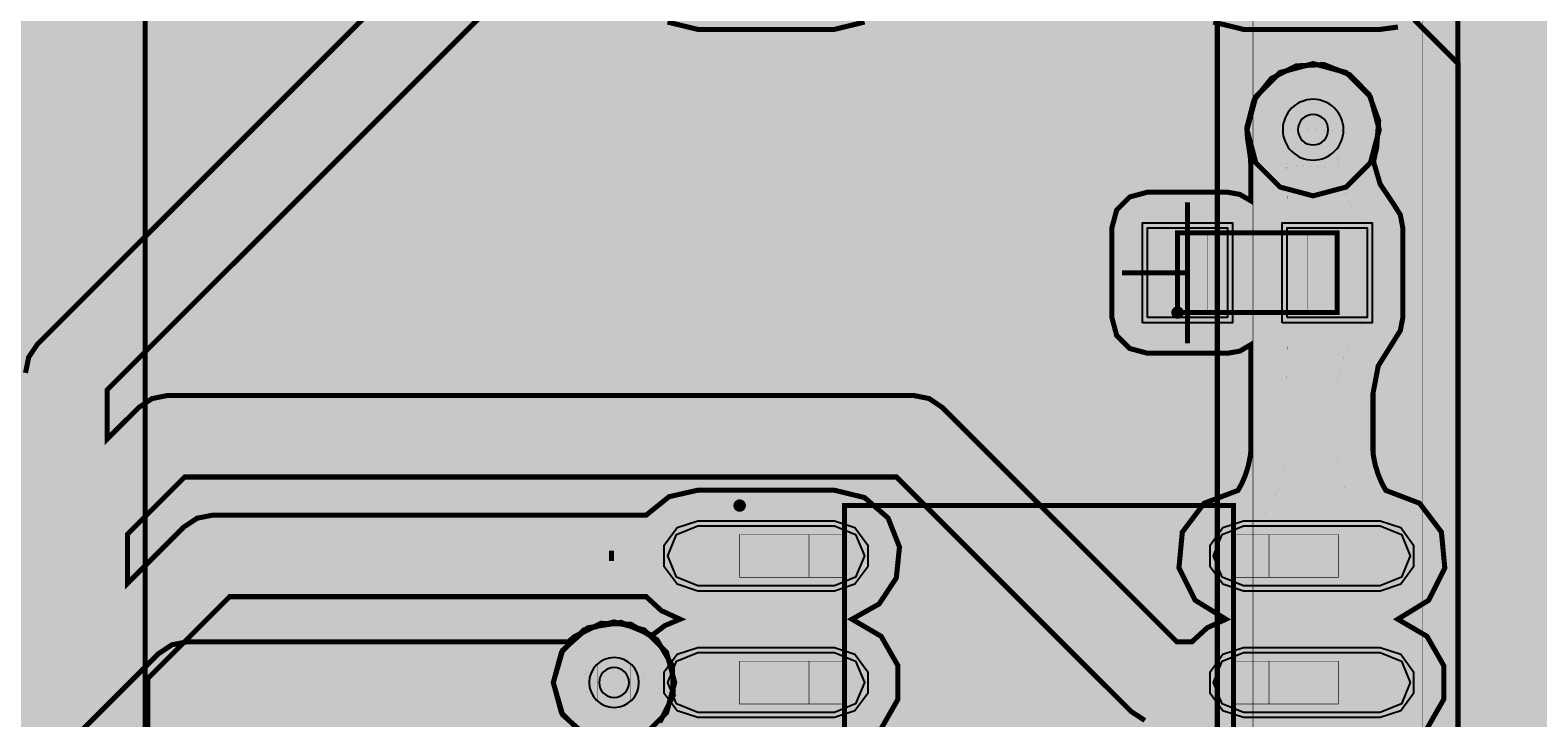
# Model space of a CAD drawing. Header units: millimetres. Extents: x 0 to 100, y -100 to 0.
# Drawn here: x 7.89 to 23, y -38.25 to -31.35 of the extents above; entities that cross this region are included whole.
import ezdxf

# ---------------------------------------------------------------- set-up
doc = ezdxf.new("R2010")
doc.units = ezdxf.units.MM
doc.header["$MEASUREMENT"] = 0
for name, color, linetype, true_color in [('Bottom-Layer', 7, 'Continuous', 0x0000ff), ('Component-Marking-Layer', 7, 'Continuous', 0x66ffcc), ('Component-Shape-Layer', 7, 'Continuous', 0x00cccc), ('Document-Layer', 7, 'Continuous', 0xffffff), ('Hole-Layer', 7, 'Continuous', 0x222222), ('Inner1', 7, 'Continuous', 0x999966), ('Inner2', 7, 'Continuous', 0x008000), ('Multi-Layer', 7, 'Continuous', 0xc0c0c0), ('Pin-Floating-Layer', 7, 'Continuous', 0xff99ff), ('Pin-Soldering-Layer', 7, 'Continuous', 0xcc9999), ('Top-Layer', 7, 'Continuous', 0xff0000), ('Top-Paste-Mask-Layer', 7, 'Continuous', 0x808080), ('Top-Silkscreen-Layer', 7, 'Continuous', 0xffcc00), ('Top-Solder-Mask-Layer', 7, 'Continuous', 0x800080)]:
    doc.layers.add(name, color=color, linetype=linetype, true_color=true_color)

msp = doc.modelspace()

# ---------------------------------------------------------------- hatches: boundary and pattern name
at = {"layer": 'Bottom-Layer'}
for points in [[(99.642, -0.358), (99.642, -99.642), (0.358, -99.642), (0.358, -0.358)], [(20.089, -32.348), (20.178, -32.68), (20.42, -32.923), (20.752, -33.011), (21.083, -32.923), (21.326, -32.68), (21.415, -32.348), (21.326, -32.017), (21.083, -31.774), (20.752, -31.685), (20.42, -31.774), (20.178, -32.017)], [(7.075, -50.822), (6.826, -51.097), (6.736, -51.457), (6.826, -51.817), (7.075, -52.092), (6.826, -52.367), (6.736, -52.727), (6.826, -53.087), (7.075, -53.362), (6.826, -53.637), (6.736, -53.997), (6.826, -54.357), (7.075, -54.632), (6.826, -54.907), (6.736, -55.267), (6.826, -55.627), (7.075, -55.902), (6.826, -56.177), (6.736, -56.537), (6.826, -56.897), (7.075, -57.172), (6.833, -57.435), (6.737, -57.78), (6.809, -58.131), (7.032, -58.411), (7.053, -58.427), (7.075, -58.442), (6.826, -58.717), (6.736, -59.077), (6.826, -59.437), (7.075, -59.712), (6.826, -59.987), (6.736, -60.347), (6.826, -60.707), (7.075, -60.982), (6.864, -61.194), (6.75, -61.471), (6.751, -61.77), (6.868, -62.046), (7.081, -62.256), (7.358, -62.368), (7.657, -62.365), (7.933, -62.247), (9.779, -62.247), (9.936, -62.216), (10.068, -62.128), (10.576, -61.62), (10.665, -61.487), (10.696, -61.33), (10.696, -45.329), (13.143, -42.882), (13.174, -43.182), (13.345, -43.43), (13.614, -43.566), (13.915, -43.556), (14.175, -43.402), (14.328, -43.142), (14.338, -42.841), (14.203, -42.572), (13.954, -42.401), (13.655, -42.37), (13.711, -42.314), (13.784, -42.309), (14.107, -42.19), (14.314, -41.916), (14.339, -41.573), (14.175, -41.272), (13.873, -41.107), (13.53, -41.133), (13.256, -41.339), (13.138, -41.662), (13.132, -41.735), (10.251, -44.616), (10.261, -44.394), (10.206, -44.178), (10.091, -43.987), (9.926, -43.837), (10.175, -43.562), (10.265, -43.202), (10.175, -42.842), (9.926, -42.567), (10.175, -42.292), (10.265, -41.932), (10.175, -41.572), (9.926, -41.297), (10.175, -41.022), (10.265, -40.662), (10.175, -40.302), (9.926, -40.027), (10.184, -39.734), (10.264, -39.353), (10.146, -38.981), (9.859, -38.716), (9.867, -38.709), (11.443, -38.709), (13.132, -40.398), (13.138, -40.472), (13.256, -40.794), (13.53, -41.001), (13.873, -41.026), (14.174, -40.862), (14.339, -40.56), (14.314, -40.218), (14.107, -39.943), (13.785, -39.825), (13.711, -39.82), (13.655, -39.763), (13.975, -39.725), (14.231, -39.527), (14.349, -39.227), (14.297, -38.908), (14.09, -38.661), (13.785, -38.555), (13.711, -38.55), (13.655, -38.493), (13.955, -38.463), (14.203, -38.291), (14.339, -38.022), (14.328, -37.721), (14.174, -37.461), (13.914, -37.308), (13.613, -37.298), (13.344, -37.434), (13.288, -37.483), (9.469, -37.483), (9.312, -37.514), (9.179, -37.603), (7.966, -38.816), (7.877, -38.949), (7.846, -39.105), (7.846, -44.425), (7.474, -44.343), (7.109, -44.45), (6.841, -44.72), (6.736, -45.086), (6.821, -45.458), (7.075, -45.742), (6.826, -46.017), (6.736, -46.377), (6.826, -46.737), (7.075, -47.012), (6.826, -47.287), (6.736, -47.647), (6.826, -48.007), (7.075, -48.282), (6.826, -48.557), (6.736, -48.917), (6.826, -49.277), (7.075, -49.552), (6.826, -49.827), (6.736, -50.187), (6.826, -50.547)]]:
    msp.add_hatch(color=256, dxfattribs=at).paths.add_polyline_path(points)
at = {"layer": 'Component-Marking-Layer'}
for points in [[(19.333, -34.182, 1), (19.453, -34.182, 1)], [(19.333, -34.182, 1), (19.453, -34.182, 1)], [(14.944, -36.117, 1), (15.064, -36.117, 1)], [(14.944, -36.117, 1), (15.064, -36.117, 1)]]:
    msp.add_hatch(color=256, dxfattribs=at).paths.add_polyline_path(points)
at = {"layer": 'Inner1'}
for points in [[(99.642, -0.358), (99.642, -99.642), (0.358, -99.642), (0.358, -0.358)], [(7.075, -50.822), (6.826, -51.097), (6.736, -51.457), (6.826, -51.817), (7.075, -52.092), (6.826, -52.367), (6.736, -52.727), (6.826, -53.087), (7.075, -53.362), (6.826, -53.637), (6.736, -53.997), (6.826, -54.357), (7.075, -54.632), (6.826, -54.907), (6.736, -55.267), (6.826, -55.627), (7.075, -55.902), (6.826, -56.177), (6.736, -56.537), (6.826, -56.897), (7.075, -57.172), (6.826, -57.447), (6.736, -57.807), (6.826, -58.167), (7.075, -58.442), (6.826, -58.717), (6.736, -59.077), (6.826, -59.437), (7.075, -59.712), (6.826, -59.987), (6.736, -60.347), (6.826, -60.707), (7.075, -60.982), (6.819, -61.27), (6.737, -61.647), (6.849, -62.017), (7.127, -62.284), (7.501, -62.381), (7.874, -62.284), (8.152, -62.017), (8.264, -61.647), (8.182, -61.27), (7.926, -60.982), (8.175, -60.707), (8.265, -60.347), (8.175, -59.987), (7.926, -59.712), (8.175, -59.437), (8.265, -59.077), (8.175, -58.717), (7.926, -58.442), (8.175, -58.167), (8.265, -57.807), (8.175, -57.447), (7.926, -57.172), (8.175, -56.897), (8.265, -56.537), (8.175, -56.177), (7.926, -55.902), (8.175, -55.627), (8.265, -55.267), (8.175, -54.907), (7.926, -54.632), (8.175, -54.357), (8.265, -53.997), (8.175, -53.637), (7.926, -53.362), (8.175, -53.087), (8.265, -52.727), (8.175, -52.367), (7.926, -52.092), (8.175, -51.817), (8.265, -51.457), (8.175, -51.097), (7.926, -50.822), (8.175, -50.547), (8.265, -50.187), (8.175, -49.827), (7.926, -49.552), (8.137, -49.34), (8.251, -49.064), (8.25, -48.765), (8.249, -48.754), (8.736, -48.267), (8.822, -48.635), (9.075, -48.917), (8.979, -48.993), (8.897, -49.083), (8.76, -49.363), (8.746, -49.674), (8.857, -49.964), (9.075, -50.187), (8.979, -50.263), (8.897, -50.353), (8.76, -50.633), (8.746, -50.944), (8.857, -51.234), (9.075, -51.457), (8.979, -51.533), (8.897, -51.623), (8.76, -51.903), (8.746, -52.214), (8.857, -52.504), (9.075, -52.727), (8.979, -52.803), (8.897, -52.893), (8.76, -53.173), (8.746, -53.484), (8.857, -53.774), (9.075, -53.997), (8.826, -54.272), (8.736, -54.632), (8.826, -54.992), (9.075, -55.267), (8.826, -55.542), (8.736, -55.902), (8.826, -56.262), (9.075, -56.537), (8.979, -56.613), (8.897, -56.703), (8.76, -56.983), (8.746, -57.294), (8.857, -57.584), (9.075, -57.807), (8.979, -57.883), (8.897, -57.973), (8.76, -58.253), (8.746, -58.564), (8.857, -58.854), (9.075, -59.077), (8.979, -59.153), (8.897, -59.243), (8.76, -59.523), (8.746, -59.834), (8.857, -60.124), (9.075, -60.347), (8.826, -60.622), (8.736, -60.983), (8.827, -61.343), (9.076, -61.618), (9.091, -61.63), (9.091, -69.656), (9.123, -69.813), (9.211, -69.945), (13.132, -73.866), (13.138, -73.94), (13.256, -74.262), (13.53, -74.469), (13.873, -74.494), (14.174, -74.33), (14.339, -74.028), (14.314, -73.686), (14.107, -73.412), (13.785, -73.293), (13.711, -73.288), (13.655, -73.231), (13.975, -73.193), (14.231, -72.995), (14.349, -72.695), (14.297, -72.376), (14.09, -72.129), (13.785, -72.023), (13.711, -72.018), (13.655, -71.961), (13.975, -71.923), (14.231, -71.725), (14.349, -71.425), (14.297, -71.106), (14.09, -70.859), (13.785, -70.753), (13.711, -70.748), (13.655, -70.691), (13.975, -70.653), (14.231, -70.455), (14.349, -70.155), (14.297, -69.836), (14.09, -69.589), (13.785, -69.483), (13.711, -69.478), (13.655, -69.421), (13.975, -69.383), (14.231, -69.185), (14.349, -68.885), (14.297, -68.566), (14.09, -68.319), (13.785, -68.213), (13.711, -68.208), (13.655, -68.151), (13.975, -68.113), (14.231, -67.915), (14.349, -67.615), (14.297, -67.296), (14.09, -67.049), (13.785, -66.943), (13.711, -66.938), (13.655, -66.881), (13.975, -66.843), (14.231, -66.645), (14.349, -66.345), (14.297, -66.026), (14.09, -65.779), (13.785, -65.673), (13.711, -65.668), (12.143, -64.1), (12.143, -61.095), (18.608, -67.559), (18.679, -67.835), (18.867, -68.048), (19.133, -68.152), (19.417, -68.124), (19.656, -67.969), (19.799, -67.723), (19.813, -67.438), (19.697, -67.178), (19.474, -66.999), (19.195, -66.942), (19.148, -66.943), (12.347, -60.141), (12.347, -58.252), (13.132, -59.037), (13.138, -59.111), (13.256, -59.433), (13.53, -59.64), (13.873, -59.665), (14.174, -59.501), (14.339, -59.199), (14.314, -58.857), (14.107, -58.583), (13.785, -58.464), (13.711, -58.459), (13.655, -58.402), (13.975, -58.364), (14.231, -58.166), (14.349, -57.866), (14.297, -57.547), (14.09, -57.3), (13.785, -57.194), (13.711, -57.189), (13.655, -57.132), (13.975, -57.094), (14.231, -56.896), (14.349, -56.596), (14.297, -56.277), (14.09, -56.03), (13.785, -55.924), (13.711, -55.919), (13.655, -55.862), (13.975, -55.824), (14.231, -55.626), (14.349, -55.326), (14.297, -55.007), (14.09, -54.76), (13.785, -54.654), (13.711, -54.649), (13.655, -54.592), (13.975, -54.554), (14.231, -54.356), (14.349, -54.056), (14.297, -53.737), (14.09, -53.49), (13.785, -53.384), (13.711, -53.379), (13.655, -53.322), (13.975, -53.284), (14.231, -53.086), (14.349, -52.786), (14.297, -52.467), (14.09, -52.22), (13.785, -52.114), (13.711, -52.109), (13.701, -52.098), (13.701, -52.057), (13.937, -52.028), (14.143, -51.91), (14.289, -51.722), (14.351, -51.492), (14.321, -51.256), (14.202, -51.05), (14.154, -50.994), (14.154, -47.452), (14.123, -47.296), (14.034, -47.163), (10.248, -43.377), (10.25, -43.35), (10.263, -43.257), (10.264, -43.163), (10.261, -43.122), (10.255, -43.081), (18.721, -51.546), (18.721, -52.264), (18.673, -52.32), (18.529, -52.632), (18.576, -52.972), (18.801, -53.232), (19.13, -53.329), (19.46, -53.232), (19.684, -52.972), (19.732, -52.632), (19.587, -52.32), (19.539, -52.264), (19.539, -51.614), (19.581, -51.363), (19.466, -51.135), (19.428, -51.097), (19.419, -51.088), (19.41, -51.079), (12.968, -44.637), (13.021, -44.647), (13.074, -44.651), (13.288, -44.651), (13.344, -44.699), (13.655, -44.843), (13.995, -44.796), (14.256, -44.571), (14.353, -44.242), (14.256, -43.912), (13.996, -43.688), (13.656, -43.64), (13.344, -43.784), (13.288, -43.833), (13.243, -43.833), (10.248, -40.837), (10.25, -40.81), (10.257, -40.774), (10.261, -40.738), (12.785, -43.261), (12.917, -43.35), (13.074, -43.381), (13.288, -43.381), (13.344, -43.429), (13.655, -43.573), (13.995, -43.526), (14.256, -43.301), (14.353, -42.972), (14.256, -42.642), (13.996, -42.418), (13.656, -42.37), (13.344, -42.514), (13.288, -42.563), (13.243, -42.563), (10.248, -39.567), (10.25, -39.54), (10.258, -39.494), (10.263, -39.447), (10.265, -39.4), (10.264, -39.353), (10.178, -39.037), (9.967, -38.786), (9.671, -38.647), (9.344, -38.643), (9.045, -38.777), (9.045, -29.611), (13.143, -25.513), (13.174, -25.813), (13.345, -26.061), (13.614, -26.197), (13.915, -26.186), (14.175, -26.033), (14.328, -25.773), (14.338, -25.472), (14.203, -25.203), (13.954, -25.032), (13.655, -25.001), (13.711, -24.945), (13.784, -24.94), (14.089, -24.834), (14.297, -24.587), (14.349, -24.268), (14.231, -23.967), (13.975, -23.77), (13.655, -23.731), (13.711, -23.675), (13.784, -23.67), (14.089, -23.564), (14.297, -23.317), (14.349, -22.998), (14.231, -22.697), (13.975, -22.5), (13.655, -22.461), (13.711, -22.405), (13.784, -22.4), (14.043, -22.323), (14.243, -22.141), (14.345, -21.891), (14.328, -21.621), (14.196, -21.386), (13.975, -21.23), (14.14, -21.066), (16.545, -21.066), (18.612, -23.133), (18.712, -23.403), (18.925, -23.597), (19.203, -23.671), (19.484, -23.608), (19.705, -23.424), (19.816, -23.158), (19.793, -22.871), (19.64, -22.627), (19.392, -22.481), (19.104, -22.465), (19.101, -22.465), (17.003, -20.368), (16.871, -20.279), (16.714, -20.248), (13.92, -20.248), (13.688, -20.32), (13.538, -20.511), (6.569, -27.48), (6.48, -27.613), (6.449, -27.769), (6.449, -44.471), (6.48, -44.627), (6.569, -44.76), (6.752, -44.944), (6.751, -44.955), (6.75, -45.254), (6.864, -45.53), (7.075, -45.742), (6.842, -45.99), (6.739, -46.314), (6.788, -46.651), (6.977, -46.934), (7.025, -46.975), (7.075, -47.012), (6.833, -47.275), (6.737, -47.62), (6.809, -47.971), (7.032, -48.251), (7.053, -48.267), (7.075, -48.282), (6.833, -48.545), (6.737, -48.89), (6.809, -49.241), (7.032, -49.521), (7.053, -49.537), (7.075, -49.552), (6.826, -49.827), (6.736, -50.187), (6.826, -50.547)], [(20.089, -32.348), (20.178, -32.68), (20.42, -32.923), (20.752, -33.011), (21.083, -32.923), (21.326, -32.68), (21.415, -32.348), (21.326, -32.017), (21.083, -31.774), (20.752, -31.685), (20.42, -31.774), (20.178, -32.017)], [(13.136, -37.892), (13.218, -38.196), (13.44, -38.418), (13.745, -38.5), (14.049, -38.418), (14.271, -38.196), (14.353, -37.892), (14.271, -37.588), (14.049, -37.365), (13.745, -37.284), (13.44, -37.365), (13.218, -37.588)]]:
    msp.add_hatch(color=256, dxfattribs=at).paths.add_polyline_path(points)
at = {"layer": 'Inner2'}
for points in [[(99.642, -0.358), (99.642, -99.642), (0.358, -99.642), (0.358, -0.358)], [(20.15, -80.477), (21.845, -80.477), (22.084, -80.385), (22.201, -80.158), (22.396, -80.158), (22.262, -80.424), (22.257, -80.721), (22.384, -80.991), (22.615, -81.178), (22.906, -81.245), (23.196, -81.178), (23.427, -80.991), (23.554, -80.721), (23.55, -80.424), (23.416, -80.158), (52.054, -80.158), (51.92, -80.424), (51.915, -80.721), (52.042, -80.991), (52.274, -81.178), (52.564, -81.245), (52.854, -81.178), (53.085, -80.991), (53.212, -80.721), (53.208, -80.424), (53.074, -80.158), (66.883, -80.158), (66.749, -80.424), (66.744, -80.721), (66.871, -80.991), (67.103, -81.178), (67.393, -81.245), (67.683, -81.178), (67.914, -80.991), (68.041, -80.721), (68.037, -80.424), (67.903, -80.158), (75.335, -80.158), (75.443, -80.22), (75.565, -80.241), (85.725, -80.241), (85.904, -80.193), (86.035, -80.062), (86.083, -79.883), (86.083, -70.57), (86.153, -70.407), (86.176, -70.231), (86.153, -70.056), (86.083, -69.893), (86.083, -68.072), (86.035, -67.893), (85.904, -67.762), (85.725, -67.714), (75.565, -67.714), (75.386, -67.762), (75.255, -67.893), (75.207, -68.072), (75.207, -77.747), (22.203, -77.747), (22.203, -22.203), (83.525, -22.203), (83.704, -22.155), (83.835, -22.024), (83.883, -21.845), (83.883, -20.15), (83.835, -19.971), (83.704, -19.84), (83.525, -19.792), (32.89, -19.792), (33.176, -19.571), (33.303, -19.233), (33.235, -18.878), (32.99, -18.612), (32.643, -18.514), (32.295, -18.612), (32.05, -18.878), (31.982, -19.233), (32.109, -19.571), (32.395, -19.792), (22.203, -19.792), (22.203, -17.302), (22.155, -17.123), (22.024, -16.992), (21.845, -16.944), (21.082, -16.944), (20.752, -16.856), (20.422, -16.944), (20.15, -16.944), (19.971, -16.992), (19.84, -17.123), (19.792, -17.302), (19.792, -22.869), (19.6, -22.591), (19.288, -22.459), (18.955, -22.514), (18.702, -22.738), (18.608, -23.063), (18.702, -23.388), (18.955, -23.612), (19.288, -23.667), (19.6, -23.534), (19.792, -23.256), (19.792, -67.356), (19.6, -67.078), (19.288, -66.946), (18.955, -67.001), (18.702, -67.225), (18.608, -67.55), (18.702, -67.875), (18.955, -68.099), (19.288, -68.154), (19.6, -68.021), (19.792, -67.743), (19.792, -77.747), (16.891, -77.747), (16.712, -77.795), (16.581, -77.926), (16.533, -78.105), (16.533, -79.8), (16.581, -79.979), (16.712, -80.11), (16.891, -80.158), (19.794, -80.158), (19.911, -80.385)], [(20.15, -17.302), (21.845, -17.302), (21.845, -80.119), (20.15, -80.119)], [(7.075, -50.822), (6.826, -51.097), (6.736, -51.457), (6.826, -51.817), (7.075, -52.092), (6.833, -52.355), (6.737, -52.7), (6.809, -53.051), (7.032, -53.331), (7.053, -53.347), (7.075, -53.362), (6.826, -53.637), (6.736, -53.997), (6.826, -54.357), (7.075, -54.632), (6.826, -54.907), (6.736, -55.267), (6.826, -55.627), (7.075, -55.902), (6.826, -56.177), (6.736, -56.537), (6.826, -56.897), (7.075, -57.172), (6.826, -57.447), (6.736, -57.807), (6.826, -58.167), (7.075, -58.442), (6.826, -58.717), (6.736, -59.077), (6.826, -59.437), (7.075, -59.712), (6.826, -59.987), (6.736, -60.347), (6.826, -60.707), (7.075, -60.982), (6.819, -61.27), (6.737, -61.647), (6.849, -62.017), (7.127, -62.284), (7.501, -62.381), (7.874, -62.284), (8.152, -62.017), (8.264, -61.647), (8.182, -61.27), (7.926, -60.982), (8.175, -60.707), (8.265, -60.347), (8.175, -59.987), (7.926, -59.712), (8.175, -59.437), (8.265, -59.077), (8.175, -58.717), (7.926, -58.442), (8.175, -58.167), (8.265, -57.807), (8.175, -57.447), (7.926, -57.172), (8.175, -56.897), (8.265, -56.537), (8.175, -56.177), (7.926, -55.902), (8.175, -55.627), (8.265, -55.267), (8.175, -54.907), (7.926, -54.632), (8.175, -54.357), (8.265, -53.997), (8.175, -53.637), (7.926, -53.362), (8.137, -53.15), (8.251, -52.874), (8.25, -52.575), (8.249, -52.564), (8.736, -52.077), (8.822, -52.445), (9.075, -52.727), (8.826, -53.002), (8.736, -53.362), (8.826, -53.722), (9.075, -53.997), (8.826, -54.272), (8.736, -54.632), (8.826, -54.992), (9.075, -55.267), (8.826, -55.542), (8.736, -55.902), (8.826, -56.262), (9.075, -56.537), (8.826, -56.812), (8.736, -57.172), (8.826, -57.532), (9.075, -57.807), (8.826, -58.082), (8.736, -58.442), (8.826, -58.802), (9.075, -59.077), (8.826, -59.352), (8.736, -59.712), (8.826, -60.072), (9.075, -60.347), (8.819, -60.635), (8.737, -61.012), (8.849, -61.382), (9.127, -61.649), (9.501, -61.746), (9.874, -61.649), (10.152, -61.382), (10.264, -61.012), (10.182, -60.635), (9.926, -60.347), (10.175, -60.072), (10.265, -59.712), (10.175, -59.352), (9.926, -59.077), (10.175, -58.802), (10.265, -58.442), (10.175, -58.082), (9.926, -57.807), (10.175, -57.532), (10.265, -57.172), (10.175, -56.812), (9.926, -56.537), (10.175, -56.262), (10.265, -55.902), (10.175, -55.542), (9.926, -55.267), (10.175, -54.992), (10.265, -54.632), (10.175, -54.272), (9.926, -53.997), (10.175, -53.722), (10.265, -53.362), (10.175, -53.002), (9.926, -52.727), (10.175, -52.452), (10.265, -52.092), (10.175, -51.732), (9.926, -51.457), (10.175, -51.182), (10.265, -50.822), (10.175, -50.462), (9.926, -50.187), (10.175, -49.912), (10.265, -49.552), (10.175, -49.192), (9.926, -48.917), (10.175, -48.642), (10.265, -48.282), (10.175, -47.922), (9.926, -47.647), (10.175, -47.372), (10.265, -47.012), (10.175, -46.652), (9.926, -46.377), (10.175, -46.102), (10.265, -45.742), (10.175, -45.382), (9.926, -45.107), (10.175, -44.832), (10.265, -44.472), (10.175, -44.112), (9.926, -43.837), (10.175, -43.562), (10.265, -43.202), (10.175, -42.842), (9.926, -42.567), (10.175, -42.292), (10.265, -41.932), (10.175, -41.572), (9.926, -41.297), (10.175, -41.022), (10.265, -40.662), (10.175, -40.302), (9.926, -40.027), (10.139, -39.812), (10.252, -39.531), (10.247, -39.228), (10.125, -38.951), (9.905, -38.743), (9.622, -38.637), (9.319, -38.649), (9.045, -38.777), (9.045, -33.421), (13.711, -28.755), (13.784, -28.75), (14.089, -28.644), (14.297, -28.397), (14.349, -28.078), (14.231, -27.777), (13.975, -27.58), (13.655, -27.541), (13.711, -27.485), (13.784, -27.48), (14.089, -27.374), (14.297, -27.127), (14.349, -26.808), (14.231, -26.507), (13.975, -26.31), (13.655, -26.271), (13.711, -26.215), (13.784, -26.21), (14.107, -26.091), (14.314, -25.817), (14.339, -25.474), (14.175, -25.173), (13.873, -25.008), (13.53, -25.034), (13.256, -25.24), (13.138, -25.563), (13.132, -25.636), (7.939, -30.83), (7.85, -30.963), (7.819, -31.119), (7.819, -44.412), (7.449, -44.344), (7.092, -44.46), (6.833, -44.733), (6.736, -45.096), (6.824, -45.462), (7.075, -45.742), (6.826, -46.017), (6.736, -46.377), (6.826, -46.737), (7.075, -47.012), (6.826, -47.287), (6.736, -47.647), (6.826, -48.007), (7.075, -48.282), (6.826, -48.557), (6.736, -48.917), (6.826, -49.277), (7.075, -49.552), (6.826, -49.827), (6.736, -50.187), (6.826, -50.547)], [(13.136, -37.892), (13.218, -38.196), (13.44, -38.418), (13.745, -38.5), (14.049, -38.418), (14.271, -38.196), (14.353, -37.892), (14.271, -37.588), (14.049, -37.365), (13.745, -37.284), (13.44, -37.365), (13.218, -37.588)]]:
    msp.add_hatch(color=256, dxfattribs=at).paths.add_polyline_path(points)
at = {"layer": 'Pin-Floating-Layer'}
for points in [[(15.694, -36.407), (16.064, -36.407), (16.064, -36.837), (15.694, -36.837)], [(15.694, -36.407), (16.064, -36.407), (16.064, -36.837), (15.694, -36.837)], [(20.314, -36.407), (20.314, -36.837), (19.944, -36.837), (19.944, -36.407)], [(20.314, -36.407), (20.314, -36.837), (19.944, -36.837), (19.944, -36.407)], [(15.694, -37.677), (16.064, -37.677), (16.064, -38.107), (15.694, -38.107)], [(15.694, -37.677), (16.064, -37.677), (16.064, -38.107), (15.694, -38.107)], [(20.314, -37.677), (20.314, -38.107), (19.944, -38.107), (19.944, -37.677)], [(20.314, -37.677), (20.314, -38.107), (19.944, -38.107), (19.944, -37.677)]]:
    msp.add_hatch(color=256, dxfattribs=at).paths.add_polyline_path(points)
at = {"layer": 'Pin-Soldering-Layer'}
for points in [[(19.393, -34.182), (19.393, -33.382), (19.693, -33.382), (19.693, -34.182)], [(19.393, -34.182), (19.393, -33.382), (19.693, -33.382), (19.693, -34.182)], [(20.993, -34.182), (20.693, -34.182), (20.693, -33.382), (20.993, -33.382)], [(20.993, -34.182), (20.693, -34.182), (20.693, -33.382), (20.993, -33.382)], [(15.004, -36.407), (15.704, -36.407), (15.704, -36.837), (15.004, -36.837)], [(15.004, -36.407), (15.704, -36.407), (15.704, -36.837), (15.004, -36.837)], [(21.004, -36.407), (21.004, -36.837), (20.304, -36.837), (20.304, -36.407)], [(21.004, -36.407), (21.004, -36.837), (20.304, -36.837), (20.304, -36.407)], [(15.004, -37.677), (15.704, -37.677), (15.704, -38.107), (15.004, -38.107)], [(15.004, -37.677), (15.704, -37.677), (15.704, -38.107), (15.004, -38.107)], [(21.004, -37.677), (21.004, -38.107), (20.304, -38.107), (20.304, -37.677)], [(21.004, -37.677), (21.004, -38.107), (20.304, -38.107), (20.304, -37.677)]]:
    msp.add_hatch(color=256, dxfattribs=at).paths.add_polyline_path(points)
at = {"layer": 'Top-Layer'}
for points in [[(99.642, -0.358), (99.642, -99.642), (0.358, -99.642), (0.358, -0.358)], [(19.093, -34.232), (19.093, -33.332), (19.893, -33.332), (19.893, -34.232)], [(20.493, -34.232), (20.493, -33.332), (21.293, -33.332), (21.293, -34.232)], [(14.584, -36.923), (14.371, -36.835), (14.283, -36.622), (14.371, -36.409), (14.584, -36.321), (15.953, -36.321), (16.166, -36.409), (16.254, -36.622), (16.166, -36.835), (15.953, -36.923)], [(20.055, -36.923), (19.842, -36.835), (19.754, -36.622), (19.842, -36.409), (20.055, -36.321), (21.424, -36.321), (21.637, -36.409), (21.725, -36.622), (21.637, -36.835), (21.424, -36.923)], [(14.584, -38.193), (14.371, -38.105), (14.283, -37.892), (14.371, -37.679), (14.584, -37.591), (15.953, -37.591), (16.166, -37.679), (16.254, -37.892), (16.166, -38.105), (15.953, -38.193)], [(20.055, -38.193), (19.842, -38.105), (19.754, -37.892), (19.842, -37.679), (20.055, -37.591), (21.424, -37.591), (21.637, -37.679), (21.725, -37.892), (21.637, -38.105), (21.424, -38.193)]]:
    msp.add_hatch(color=256, dxfattribs=at).paths.add_polyline_path(points)
at = {"layer": 'Top-Paste-Mask-Layer'}
for points in [[(19.093, -34.232), (19.093, -33.332), (19.893, -33.332), (19.893, -34.232)], [(20.493, -34.232), (20.493, -33.332), (21.293, -33.332), (21.293, -34.232)], [(14.584, -36.923), (14.371, -36.835), (14.283, -36.622), (14.371, -36.409), (14.584, -36.321), (15.953, -36.321), (16.166, -36.409), (16.254, -36.622), (16.166, -36.835), (15.953, -36.923)], [(20.055, -36.923), (19.842, -36.835), (19.754, -36.622), (19.842, -36.409), (20.055, -36.321), (21.424, -36.321), (21.637, -36.409), (21.725, -36.622), (21.637, -36.835), (21.424, -36.923)], [(14.584, -38.193), (14.371, -38.105), (14.283, -37.892), (14.371, -37.679), (14.584, -37.591), (15.953, -37.591), (16.166, -37.679), (16.254, -37.892), (16.166, -38.105), (15.953, -38.193)], [(20.055, -38.193), (19.842, -38.105), (19.754, -37.892), (19.842, -37.679), (20.055, -37.591), (21.424, -37.591), (21.637, -37.679), (21.725, -37.892), (21.637, -38.105), (21.424, -38.193)]]:
    msp.add_hatch(color=256, dxfattribs=at).paths.add_polyline_path(points)
at = {"layer": 'Top-Solder-Mask-Layer'}
for points in [[(19.042, -34.283), (19.042, -33.281), (19.944, -33.281), (19.944, -34.283)], [(20.442, -34.283), (20.442, -33.281), (21.344, -33.281), (21.344, -34.283)], [(14.584, -36.974), (14.377, -36.907), (14.249, -36.731), (14.249, -36.513), (14.377, -36.337), (14.584, -36.27), (15.953, -36.27), (16.16, -36.337), (16.288, -36.513), (16.288, -36.731), (16.16, -36.907), (15.953, -36.974)], [(20.055, -36.974), (19.848, -36.907), (19.72, -36.731), (19.72, -36.513), (19.848, -36.337), (20.055, -36.27), (21.424, -36.27), (21.631, -36.337), (21.759, -36.513), (21.759, -36.731), (21.631, -36.907), (21.424, -36.974)], [(14.584, -38.244), (14.377, -38.177), (14.249, -38.001), (14.249, -37.783), (14.377, -37.607), (14.584, -37.54), (15.953, -37.54), (16.16, -37.607), (16.288, -37.783), (16.288, -38.001), (16.16, -38.177), (15.953, -38.244)], [(20.055, -38.244), (19.848, -38.177), (19.72, -38.001), (19.72, -37.783), (19.848, -37.607), (20.055, -37.54), (21.424, -37.54), (21.631, -37.607), (21.759, -37.783), (21.759, -38.001), (21.631, -38.177), (21.424, -38.244)]]:
    msp.add_hatch(color=256, dxfattribs=at).paths.add_polyline_path(points)

# ---------------------------------------------------------------- linework, layer by layer
at = {"layer": 'Bottom-Layer'}
for points, const_width in [([(20.089, -32.348), (20.178, -32.68), (20.42, -32.923), (20.752, -33.011), (21.083, -32.923), (21.326, -32.68), (21.415, -32.348), (21.326, -32.017), (21.083, -31.774), (20.752, -31.685), (20.42, -31.774), (20.178, -32.017)], 0.0508), ([(13.404, -37.943), (13.404, -37.841), (13.43, -37.829), (13.471, -37.798), (13.579, -37.704), (13.579, -38.079), (13.471, -37.985), (13.43, -37.955)], 0.000254)]:
    msp.add_lwpolyline(points, close=True, dxfattribs=dict(at, const_width=const_width))
for points, const_width in [([(14.203, -38.291), (14.339, -38.022), (14.328, -37.721), (14.174, -37.461), (13.914, -37.308), (13.613, -37.298), (13.344, -37.434), (13.288, -37.483), (9.469, -37.483), (9.312, -37.514), (9.179, -37.603), (7.966, -38.816)], 0.0508), ([(9.469, -37.892), (8.255, -39.105)], 0.102), ([(13.745, -37.892), (9.469, -37.892)], 0.102), ([(9.613, -38.096), (8.459, -39.249)], 0.102), ([(12.679, -38.096), (9.613, -38.096)], 0.102), ([(13.745, -39.162), (12.679, -38.096)], 0.102)]:
    msp.add_lwpolyline(points, dxfattribs=dict(at, const_width=const_width))
at = {"layer": 'Component-Marking-Layer', "const_width": 0.00508}
msp.add_lwpolyline([(19.333, -34.182, 1), (19.453, -34.182), (19.453, -34.182, 1), (19.333, -34.182)], format="xyb", dxfattribs=at)
msp.add_lwpolyline([(19.333, -34.182, 1), (19.453, -34.182), (19.453, -34.182, 1), (19.333, -34.182)], format="xyb", dxfattribs=at)
msp.add_lwpolyline([(14.944, -36.117, 1), (15.064, -36.117, 1)], format="xyb", close=True, dxfattribs=at)
msp.add_lwpolyline([(14.944, -36.117, 1), (15.064, -36.117, 1)], format="xyb", close=True, dxfattribs=at)
at = {"layer": 'Component-Shape-Layer', "const_width": 0.0508}
for points in [[(19.393, -34.182), (19.393, -33.382), (20.993, -33.382), (20.993, -34.182)], [(19.393, -34.182), (19.393, -33.382), (20.993, -33.382), (20.993, -34.182)], [(16.054, -36.117), (19.954, -36.117), (19.954, -46.017), (16.054, -46.017)], [(16.054, -36.117), (19.954, -36.117), (19.954, -46.017), (16.054, -46.017)]]:
    msp.add_lwpolyline(points, close=True, dxfattribs=at)
at = {"layer": 'Document-Layer', "const_width": 0.5}
msp.add_lwpolyline([(14.354, -36.622, 1), (14.854, -36.622, 1)], format="xyb", close=True, dxfattribs=at)
msp.add_lwpolyline([(14.354, -36.622, 1), (14.854, -36.622, 1)], format="xyb", close=True, dxfattribs=at)
at = {"layer": 'Hole-Layer'}
for points in [[(20.599, -32.348, 1), (20.904, -32.348, 1)], [(13.595, -37.892, 1), (13.895, -37.892, 1)]]:
    msp.add_lwpolyline(points, format="xyb", close=True, dxfattribs=at)
at = {"layer": 'Inner1'}
for points, const_width in [([(8.228, -27.309), (8.228, -45.736)], 0.102), ([(8.432, -28.375), (8.432, -46.722)], 0.102), ([(8.636, -29.441), (8.636, -47.788)], 0.102), ([(9.045, -38.777), (9.045, -29.611)], 0.0508)]:
    msp.add_lwpolyline(points, dxfattribs=dict(at, const_width=const_width))
at = {"layer": 'Inner1', "const_width": 0.0508}
for points in [[(20.089, -32.348), (20.178, -32.68), (20.42, -32.923), (20.752, -33.011), (21.083, -32.923), (21.326, -32.68), (21.415, -32.348), (21.326, -32.017), (21.083, -31.774), (20.752, -31.685), (20.42, -31.774), (20.178, -32.017)], [(13.136, -37.892), (13.218, -38.196), (13.44, -38.418), (13.745, -38.5), (14.049, -38.418), (14.271, -38.196), (14.353, -37.892), (14.271, -37.588), (14.049, -37.365), (13.745, -37.284), (13.44, -37.365), (13.218, -37.588)]]:
    msp.add_lwpolyline(points, close=True, dxfattribs=at)
at = {"layer": 'Inner2'}
for points, const_width in [([(19.792, -17.302), (19.792, -22.869), (19.6, -22.591), (19.288, -22.459), (18.955, -22.514), (18.702, -22.738), (18.608, -23.063), (18.702, -23.388), (18.955, -23.612), (19.288, -23.667), (19.6, -23.534), (19.792, -23.256), (19.792, -67.356)], 0.0508), ([(75.207, -77.747), (22.203, -77.747), (22.203, -22.203), (83.525, -22.203)], 0.0508), ([(13.745, -26.873), (8.432, -32.185)], 0.102), ([(13.745, -28.143), (8.636, -33.251)], 0.102), ([(9.045, -38.777), (9.045, -33.421), (13.711, -28.755)], 0.0508), ([(8.228, -31.119), (8.228, -49.466)], 0.102), ([(8.432, -32.185), (8.432, -50.532)], 0.102), ([(8.636, -33.251), (8.636, -51.598)], 0.102)]:
    msp.add_lwpolyline(points, dxfattribs=dict(at, const_width=const_width))
for points, const_width in [([(20.15, -17.302), (21.845, -17.302), (21.845, -80.119), (20.15, -80.119)], 0.00508), ([(13.136, -37.892), (13.218, -38.196), (13.44, -38.418), (13.745, -38.5), (14.049, -38.418), (14.271, -38.196), (14.353, -37.892), (14.271, -37.588), (14.049, -37.365), (13.745, -37.284), (13.44, -37.365), (13.218, -37.588)], 0.0508)]:
    msp.add_lwpolyline(points, close=True, dxfattribs=dict(at, const_width=const_width))
at = {"layer": 'Multi-Layer'}
msp.add_lwpolyline([(20.447, -32.348, 1), (21.057, -32.348), (21.057, -32.348, 1), (20.447, -32.348)], format="xyb", dxfattribs=at)
msp.add_lwpolyline([(13.495, -37.892, 1), (13.995, -37.892, 1)], format="xyb", close=True, dxfattribs=at)
at = {"layer": 'Pin-Floating-Layer', "const_width": 0.00508}
for points in [[(15.694, -36.407), (16.064, -36.407), (16.064, -36.837), (15.694, -36.837)], [(15.694, -36.407), (16.064, -36.407), (16.064, -36.837), (15.694, -36.837)], [(20.314, -36.407), (20.314, -36.837), (19.944, -36.837), (19.944, -36.407)], [(20.314, -36.407), (20.314, -36.837), (19.944, -36.837), (19.944, -36.407)], [(15.694, -37.677), (16.064, -37.677), (16.064, -38.107), (15.694, -38.107)], [(15.694, -37.677), (16.064, -37.677), (16.064, -38.107), (15.694, -38.107)], [(20.314, -37.677), (20.314, -38.107), (19.944, -38.107), (19.944, -37.677)], [(20.314, -37.677), (20.314, -38.107), (19.944, -38.107), (19.944, -37.677)]]:
    msp.add_lwpolyline(points, close=True, dxfattribs=at)
at = {"layer": 'Pin-Soldering-Layer', "const_width": 0.00508}
for points in [[(19.393, -34.182), (19.393, -33.382), (19.693, -33.382), (19.693, -34.182)], [(19.393, -34.182), (19.393, -33.382), (19.693, -33.382), (19.693, -34.182)], [(20.993, -34.182), (20.693, -34.182), (20.693, -33.382), (20.993, -33.382)], [(20.993, -34.182), (20.693, -34.182), (20.693, -33.382), (20.993, -33.382)], [(15.004, -36.407), (15.704, -36.407), (15.704, -36.837), (15.004, -36.837)], [(15.004, -36.407), (15.704, -36.407), (15.704, -36.837), (15.004, -36.837)], [(21.004, -36.407), (21.004, -36.837), (20.304, -36.837), (20.304, -36.407)], [(21.004, -36.407), (21.004, -36.837), (20.304, -36.837), (20.304, -36.407)], [(15.004, -37.677), (15.704, -37.677), (15.704, -38.107), (15.004, -38.107)], [(15.004, -37.677), (15.704, -37.677), (15.704, -38.107), (15.004, -38.107)], [(21.004, -37.677), (21.004, -38.107), (20.304, -38.107), (20.304, -37.677)], [(21.004, -37.677), (21.004, -38.107), (20.304, -38.107), (20.304, -37.677)]]:
    msp.add_lwpolyline(points, close=True, dxfattribs=at)
at = {"layer": 'Top-Layer'}
for points, const_width in [([(13.34, -29.123), (7.966, -34.498), (7.877, -34.631), (7.846, -34.787)], 0.0508), ([(13.63, -29.413), (8.255, -34.787)], 0.102), ([(21.893, -38.355), (22.061, -38.061), (22.061, -37.722), (21.893, -37.428), (21.601, -37.257), (21.91, -37.067), (22.072, -36.743), (22.038, -36.383), (21.819, -36.094), (21.481, -35.965), (21.443, -35.897), (21.406, -35.81), (21.376, -35.716), (21.357, -35.623), (21.353, -35.59), (21.352, -35.551), (21.352, -34.994), (21.405, -34.716), (21.555, -34.476), (21.626, -34.363), (21.651, -34.232), (21.651, -33.332), (21.626, -33.201), (21.555, -33.088), (21.424, -32.894), (21.358, -32.669), (21.373, -32.595), (21.388, -32.535), (21.409, -32.257), (21.313, -31.995), (21.119, -31.796), (20.859, -31.694), (20.581, -31.708), (20.333, -31.834), (20.159, -32.052), (20.089, -32.322), (20.09, -32.391), (20.098, -32.46), (20.111, -32.543), (20.123, -32.628), (20.128, -32.713), (20.128, -33.061), (20.018, -32.997), (19.893, -32.974), (19.093, -32.974), (18.914, -33.022), (18.783, -33.153), (18.735, -33.332), (18.735, -34.232), (18.783, -34.411), (18.914, -34.542), (19.093, -34.59), (19.893, -34.59), (20.018, -34.568), (20.128, -34.503), (20.128, -35.551), (20.126, -35.59), (20.122, -35.623), (20.103, -35.716), (20.074, -35.81), (20.037, -35.897), (19.999, -35.965), (19.66, -36.094), (19.441, -36.383), (19.407, -36.743), (19.57, -37.067), (19.878, -37.257), (19.69, -37.343), (19.538, -37.483), (19.385, -37.483), (17.035, -35.133), (16.903, -35.044), (16.746, -35.013), (9.271, -35.013), (9.115, -35.044), (8.982, -35.133), (8.664, -35.45), (8.664, -34.957), (13.799, -29.822)], 0.0508), ([(21.889, -30.683), (22.692, -31.485)], 0.254), ([(14.281, -31.268), (14.584, -31.342), (15.953, -31.342), (16.256, -31.268)], 0.0508), ([(19.752, -31.268), (20.055, -31.342), (21.424, -31.342), (21.602, -31.318)], 0.0508), ([(21.766, -31.246), (22.207, -31.686), (22.207, -38.396)], 0.0508), ([(22.692, -31.485), (22.692, -38.597)], 0.254), ([(20.74, -32.36), (20.752, -32.348)], 0.508), ([(20.74, -36.622), (20.74, -32.36)], 0.508), ([(19.493, -33.782), (19.493, -33.076)], 0.0508), ([(19.493, -33.782), (18.836, -33.782)], 0.0508), ([(19.493, -33.782), (19.493, -34.489)], 0.0508), ([(8.255, -34.787), (8.255, -53.202)], 0.102), ([(9.271, -35.422), (8.459, -36.234)], 0.102), ([(16.746, -35.422), (9.271, -35.422)], 0.102), ([(19.216, -37.892), (16.746, -35.422)], 0.102), ([(16.422, -38.355), (16.59, -38.061), (16.59, -37.722), (16.422, -37.428), (16.13, -37.257), (16.402, -37.104), (16.574, -36.843), (16.606, -36.533), (16.492, -36.242), (16.256, -36.037), (15.953, -35.963), (14.584, -35.963), (14.297, -36.028), (14.067, -36.213), (13.757, -36.213), (13.751, -36.213), (13.745, -36.213), (9.723, -36.213), (9.566, -36.244), (9.433, -36.332), (8.868, -36.897), (8.868, -36.404), (9.441, -35.831), (16.577, -35.831), (18.926, -38.181), (19.065, -38.272)], 0.0508), ([(8.459, -36.234), (8.459, -54.315)], 0.102), ([(9.723, -36.622), (8.663, -37.681)], 0.102), ([(13.694, -36.622), (9.723, -36.622)], 0.102), ([(13.745, -36.622), (13.694, -36.622)], 0.102), ([(13.694, -36.622), (15.269, -36.622)], 0.102), ([(9.072, -38.758), (9.072, -37.851), (9.892, -37.031), (13.745, -37.031), (13.751, -37.031), (13.757, -37.031), (14.067, -37.031), (14.219, -37.171), (14.407, -37.257), (14.256, -37.32), (14.126, -37.418), (13.815, -37.288), (13.482, -37.343), (13.23, -37.568), (13.136, -37.892), (13.23, -38.216), (13.482, -38.44)], 0.0508), ([(8.663, -37.681), (8.663, -55.381)], 0.102), ([(13.694, -37.892), (15.269, -37.892)], 0.102), ([(20.74, -37.892), (19.216, -37.892)], 0.102)]:
    msp.add_lwpolyline(points, dxfattribs=dict(at, const_width=const_width))
at = {"layer": 'Top-Layer', "const_width": 0.000254}
for points in [[(20.994, -32.726), (20.486, -32.702), (20.479, -32.593), (20.465, -32.492), (20.452, -32.404), (20.447, -32.336), (21.057, -32.36), (21.046, -32.428), (21.024, -32.516), (21.003, -32.618), (20.996, -32.672)], [(20.486, -35.559), (20.994, -35.559), (20.996, -35.618), (21.003, -35.679), (21.029, -35.806), (21.069, -35.934), (21.12, -36.054), (21.179, -36.16), (21.211, -36.205), (21.243, -36.245), (21.276, -36.277), (21.309, -36.301), (21.342, -36.316), (21.375, -36.321), (20.105, -36.321), (20.137, -36.316), (20.17, -36.301), (20.203, -36.277), (20.236, -36.245), (20.269, -36.205), (20.3, -36.16), (20.359, -36.054), (20.41, -35.934), (20.45, -35.806), (20.476, -35.679), (20.483, -35.618)], [(14.159, -36.673), (14.159, -36.571), (14.205, -36.564), (14.25, -36.547), (14.288, -36.523), (14.302, -36.509), (14.311, -36.495), (14.311, -36.749), (14.302, -36.735), (14.288, -36.721), (14.25, -36.696), (14.205, -36.679)], [(14.085, -37.841), (14.085, -37.943), (14.059, -37.954), (14.018, -37.985), (13.91, -38.079), (13.91, -37.704), (14.018, -37.798), (14.059, -37.829)], [(14.159, -37.943), (14.159, -37.841), (14.205, -37.834), (14.25, -37.817), (14.288, -37.793), (14.302, -37.779), (14.311, -37.765), (14.311, -38.019), (14.302, -38.005), (14.288, -37.991), (14.25, -37.966), (14.205, -37.949)], [(19.63, -37.943), (19.63, -37.841), (19.676, -37.834), (19.721, -37.817), (19.759, -37.793), (19.773, -37.779), (19.782, -37.765), (19.782, -38.019), (19.773, -38.005), (19.759, -37.991), (19.721, -37.966), (19.676, -37.949)]]:
    msp.add_lwpolyline(points, close=True, dxfattribs=at)
for points in [[(20.486, -32.57), (20.994, -32.57, 0.189), (21.293, -33.332), (20.493, -33.332, 0.005)], [(20.994, -34.994), (20.486, -34.994, 0.005), (20.493, -34.232), (21.293, -34.232, 0.189)]]:
    msp.add_lwpolyline(points, format="xyb", close=True, dxfattribs=at)
at = {"layer": 'Top-Layer'}
for points in [[(19.093, -34.232), (19.093, -33.332), (19.893, -33.332), (19.893, -34.232)], [(20.493, -34.232), (20.493, -33.332), (21.293, -33.332), (21.293, -34.232)], [(14.584, -36.923), (14.371, -36.835), (14.283, -36.622), (14.371, -36.409), (14.584, -36.321), (15.953, -36.321), (16.166, -36.409), (16.254, -36.622), (16.166, -36.835), (15.953, -36.923)], [(20.055, -36.923), (19.842, -36.835), (19.754, -36.622), (19.842, -36.409), (20.055, -36.321), (21.424, -36.321), (21.637, -36.409), (21.725, -36.622), (21.637, -36.835), (21.424, -36.923)], [(14.584, -38.193), (14.371, -38.105), (14.283, -37.892), (14.371, -37.679), (14.584, -37.591), (15.953, -37.591), (16.166, -37.679), (16.254, -37.892), (16.166, -38.105), (15.953, -38.193)], [(20.055, -38.193), (19.842, -38.105), (19.754, -37.892), (19.842, -37.679), (20.055, -37.591), (21.424, -37.591), (21.637, -37.679), (21.725, -37.892), (21.637, -38.105), (21.424, -38.193)]]:
    msp.add_lwpolyline(points, close=True, dxfattribs=at)
at = {"layer": 'Top-Paste-Mask-Layer'}
for points in [[(19.093, -34.232), (19.093, -33.332), (19.893, -33.332), (19.893, -34.232)], [(20.493, -34.232), (20.493, -33.332), (21.293, -33.332), (21.293, -34.232)], [(14.584, -36.923), (14.371, -36.835), (14.283, -36.622), (14.371, -36.409), (14.584, -36.321), (15.953, -36.321), (16.166, -36.409), (16.254, -36.622), (16.166, -36.835), (15.953, -36.923)], [(20.055, -36.923), (19.842, -36.835), (19.754, -36.622), (19.842, -36.409), (20.055, -36.321), (21.424, -36.321), (21.637, -36.409), (21.725, -36.622), (21.637, -36.835), (21.424, -36.923)], [(14.584, -38.193), (14.371, -38.105), (14.283, -37.892), (14.371, -37.679), (14.584, -37.591), (15.953, -37.591), (16.166, -37.679), (16.254, -37.892), (16.166, -38.105), (15.953, -38.193)], [(20.055, -38.193), (19.842, -38.105), (19.754, -37.892), (19.842, -37.679), (20.055, -37.591), (21.424, -37.591), (21.637, -37.679), (21.725, -37.892), (21.637, -38.105), (21.424, -38.193)]]:
    msp.add_lwpolyline(points, close=True, dxfattribs=at)
at = {"layer": 'Top-Silkscreen-Layer'}
for points, const_width in [([(18.788, -33.376, -0.414), (19.097, -33.067)], 0.254), ([(18.788, -33.376, -0.414), (19.097, -33.067)], 0.254), ([(21.273, -33.072, -0.414), (21.583, -33.382)], 0.254), ([(21.273, -33.072, -0.414), (21.583, -33.382)], 0.254), ([(19.097, -34.486, -0.414), (18.788, -34.176)], 0.254), ([(19.097, -34.486, -0.414), (18.788, -34.176)], 0.254), ([(21.583, -34.182, -0.414), (21.273, -34.492)], 0.254), ([(21.583, -34.182, -0.414), (21.273, -34.492)], 0.254), ([(17.085, -36.622, 1), (17.385, -36.622), (17.385, -36.622, 1), (17.085, -36.622)], 0.3), ([(17.085, -36.622, 1), (17.385, -36.622), (17.385, -36.622, 1), (17.085, -36.622)], 0.3)]:
    msp.add_lwpolyline(points, format="xyb", dxfattribs=dict(at, const_width=const_width))
for points, const_width in [([(19.897, -33.067), (19.097, -33.067)], 0.254), ([(19.897, -33.067), (19.097, -33.067)], 0.254), ([(20.473, -33.072), (21.273, -33.072)], 0.254), ([(20.473, -33.072), (21.273, -33.072)], 0.254), ([(18.788, -33.376), (18.788, -34.176)], 0.254), ([(18.788, -33.376), (18.788, -34.176)], 0.254), ([(21.583, -33.382), (21.583, -34.182)], 0.254), ([(21.583, -33.382), (21.583, -34.182)], 0.254), ([(19.897, -34.486), (19.097, -34.486)], 0.254), ([(19.897, -34.486), (19.097, -34.486)], 0.254), ([(20.473, -34.492), (21.273, -34.492)], 0.254), ([(20.473, -34.492), (21.273, -34.492)], 0.254), ([(16.483, -36.041), (19.526, -36.041)], 0.152), ([(16.483, -46.093), (16.483, -36.041)], 0.152), ([(16.483, -36.041), (19.526, -36.041)], 0.152), ([(16.483, -46.093), (16.483, -36.041)], 0.152), ([(19.526, -36.041), (19.526, -46.093)], 0.152), ([(19.526, -36.041), (19.526, -46.093)], 0.152)]:
    msp.add_lwpolyline(points, dxfattribs=dict(at, const_width=const_width))
at = {"layer": 'Top-Silkscreen-Layer', "const_width": 0.3}
msp.add_lwpolyline([(15.187, -35.86, 1), (15.487, -35.86, 1)], format="xyb", close=True, dxfattribs=at)
msp.add_lwpolyline([(15.187, -35.86, 1), (15.487, -35.86, 1)], format="xyb", close=True, dxfattribs=at)
at = {"layer": 'Top-Solder-Mask-Layer'}
for points in [[(19.042, -34.283), (19.042, -33.281), (19.944, -33.281), (19.944, -34.283)], [(20.442, -34.283), (20.442, -33.281), (21.344, -33.281), (21.344, -34.283)], [(14.584, -36.974), (14.377, -36.907), (14.249, -36.731), (14.249, -36.513), (14.377, -36.337), (14.584, -36.27), (15.953, -36.27), (16.16, -36.337), (16.288, -36.513), (16.288, -36.731), (16.16, -36.907), (15.953, -36.974)], [(20.055, -36.974), (19.848, -36.907), (19.72, -36.731), (19.72, -36.513), (19.848, -36.337), (20.055, -36.27), (21.424, -36.27), (21.631, -36.337), (21.759, -36.513), (21.759, -36.731), (21.631, -36.907), (21.424, -36.974)], [(14.584, -38.244), (14.377, -38.177), (14.249, -38.001), (14.249, -37.783), (14.377, -37.607), (14.584, -37.54), (15.953, -37.54), (16.16, -37.607), (16.288, -37.783), (16.288, -38.001), (16.16, -38.177), (15.953, -38.244)], [(20.055, -38.244), (19.848, -38.177), (19.72, -38.001), (19.72, -37.783), (19.848, -37.607), (20.055, -37.54), (21.424, -37.54), (21.631, -37.607), (21.759, -37.783), (21.759, -38.001), (21.631, -38.177), (21.424, -38.244)]]:
    msp.add_lwpolyline(points, close=True, dxfattribs=at)

doc.saveas('drawing.dxf')
